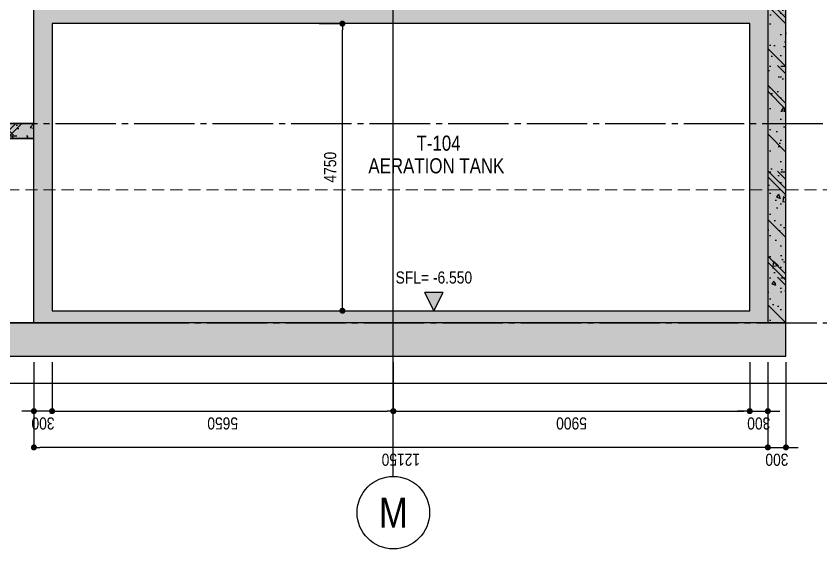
# Model space of a CAD drawing. Header units: millimetres. Extents: x -3021235 to -2791292, y 574414 to 656108.
# Drawn here: x -2862235 to -2848912, y 574414 to 583230 of the extents above; entities that cross this region are included whole.
import ezdxf
from ezdxf.enums import TextEntityAlignment as Align
from ezdxf.xclip import XClip

# ---------------------------------------------------------------- set-up
doc = ezdxf.new("R2010")
doc.units = ezdxf.units.MM
doc.header["$LTSCALE"] = 100
doc.header["$MEASUREMENT"] = 0
for name, pattern in [('Grid level_tw b$0$Center101', [13, 10, -1, 1, -1]), ('Grid level_tw b$0$Hidden21', [3, 2, -1]), ('Grid Line 200$0$Center101', [13, 10, -1, 1, -1])]:
    doc.linetypes.add(name, pattern=pattern)
doc.layers.get('0').update_dxf_attribs({"lineweight": 9})
doc.layers.get('Defpoints').update_dxf_attribs({"color": 254, "lineweight": 0})
for name, color, linetype in [('Concrete Hatch', 218, 'Continuous'), ('Concrete Line', 6, 'Continuous'), ('Concrete Solid', 216, 'Continuous'), ('Dim 100', 14, 'Continuous'), ('DURIANE', 3, 'Continuous'), ('Grid level_tw b$0$Basement Grid Line', 250, 'Grid level_tw b$0$Center101'), ('Grid Line 200$0$Grid Line', 251, 'Grid Line 200$0$Center101'), ('Ky hieu Truc', 1, 'Continuous'), ('Level', 94, 'Continuous'), ('Net cat Betong', 6, 'Continuous')]:
    doc.layers.add(name, color=color, linetype=linetype)
doc.layers.add('Ghi chu ban ve', color=3, linetype='Continuous', lineweight=20)
doc.layers.add('Grid level_tw b$0$Basement CH', color=252, linetype='Grid level_tw b$0$Hidden21', lineweight=9)
doc.styles.add('Chi Tiet Ramp DD$0$VNI-HelveC', font='VHELVCN_0.TTF')
doc.styles.add('Grid Line 200$0$VNI-HelveCB', font='VHELVCB_0.TTF')
doc.styles.add('VNI-H', font='VHELVEN_0.TTF', dxfattribs={"width": 0.92, "height": 270})
doc.styles.add('VNI-HelveC', font='VHELVCN_0.TTF')
doc.dimstyles.new('DIM 100', dxfattribs={"dimscale": 100, "dimtxt": 2, "dimasz": 1, "dimexe": 0, "dimexo": 1, "dimgap": 1, "dimtad": 1, "dimdec": 0, "dimzin": 12, "dimdsep": 46, "dimtxsty": 'Chi Tiet Ramp DD$0$VNI-HelveC', "dimblk": 'Chi Tiet Ramp DD$0$_Dot', "dimcen": 1, "dimclrd": 256, "dimclre": 256, "dimclrt": 3, "dimadec": 0, "dimazin": 0, "dimtfac": 1, "dimtdec": 0, "dimtix": 1, "dimtmove": 2, "dimatfit": 3, "dimldrblk": 'Chi Tiet Ramp DD$0$HTT Arrow 30', "dimfxl": 0, "dimtolj": 1, "dimtzin": 0, "dimarcsym": 0})

# ---------------------------------------------------------------- blocks, each defined once
blk = doc.blocks.new('Grid level_tw b')
at = {"layer": 'Grid level_tw b$0$Basement CH'}
blk.add_line((-48392.10243123888, -4549.999999999982), (127204.581540275, -4549.999999999993), dxfattribs=at)
at = {"layer": 'Grid level_tw b$0$Basement Grid Line'}
for p, q in [((-48392.10243123888, -3449.999999999982), (127204.581540275, -3449.999999999993)), ((-48487.32671347355, -6749.999999999982), (127204.581540275, -6749.999999999993))]:
    blk.add_line(p, q, dxfattribs=at)
blk = doc.blocks.new('*U1120')
at = {"layer": 'Concrete Hatch'}
h = blk.add_hatch(dxfattribs=at)
h.set_pattern_fill('CONCRETE', color=256, scale=100, style=0, pattern_type=2)
h.set_pattern_definition([(45, (13650, -499.9999999999998), (-353.5533905932737, 353.5533905932738), []), (45, (13650, -399.9999999999998), (-707.1067811865474, 707.1067811865476), []), (49.99999999999999, (13650, -499.9999999999998), (717.2601826007534, -62.75213498259511), [75, -825]), (355, (13650, -499.9999999999998), (-138.751333613, 752.1921337000118), [60, -660]), (100.4514, (13709.77168, -505.2293399999998), (578.5093817140216, 689.4395420609536), [63.74019000000001, -701.142112]), (46.18420000000002, (13650, -299.9999999999998), (1067.241048625644, -165.5190143290181), [112.5, -1237.499999999999]), (96.6356, (13738.936745, -313.7933069999998), (934.6627055487033, 974.1178709004417), [95.610288, -1051.713]), (351.1842, (13650, -299.9999999999998), (934.6619451336272, 974.1186009253246), [90, -990]), (21, (13750, -349.9999999999998), (596.9070521184617, -402.6188906653388), [75, -825]), (326.0000000000001, (13750, -349.9999999999998), (243.3153319215817, 725.150045046853), [60, -660]), (71.4514, (13799.742233, -383.5516059999998), (840.22262858149, 322.5304967099524), [63.74019000000001, -701.142112]), (37.50000000000001, (13650, -499.9999999999998), (12.15985531729067, 332.8938538313115), [0, -652, 0, -670, 0, -662.5]), (7.499999999999999, (13650, -499.9999999999998), (263.0695374421486, 394.4117118823602), [0, -382, 0, -637, 0, -252.5]), (327.5, (13427, -499.9999999999998), (533.8224361724091, -22.5548717343798), [0, -250, 0, -780, 0, -1035]), (317.5, (13327, -499.9999999999998), (583.1861693423863, 100.1049823323176), [0, -325, 0, -518, 0, -735]), (0, (14000, -149.9999999999998), (0, 1750), [175, -1575]), (0, (14525, 200.0000000000002), (0, 1750), [175, -1575]), (0, (14175, 900), (0, 1750), [175, -700, 175, -700]), (90, (14000, -149.9999999999998), (-1750, 1.071565949253934e-13), [175, -1575]), (90, (14175, 900), (-1750, 1.071565949253934e-13), [175, -1575]), (90, (14700, 200.0000000000002), (-1750, 1.071565949253934e-13), [175, -1575]), (90, (15050, 725), (-1750, 1.071565949253934e-13), [175, -1575]), (135, (14175, -149.9999999999998), (-1750.03271489421, 1.77635683940025e-13), [247.52, -2227.4]), (135, (14350, 900), (-1750.03271489421, 1.77635683940025e-13), [247.52, -2227.4]), (45, (14525, 200.0000000000002), (1.77635683940025e-13, 1750.03271489421), [247.52, -494.97, 247.52, -1484.91]), (0, (13300, -499.9999999999998), (175, 175), [-350, 0])])
h.paths.add_polyline_path([(-150, 50), (-150, -499.9999999999998), (13850, -499.9999999999999), (13850, 50)])
at = {"layer": 'Concrete Solid'}
blk.add_hatch(color=256, dxfattribs=at).paths.add_polyline_path([(-150, 50), (-150, -499.9999999999998), (13850, -499.9999999999999), (13850, 50)])
at = {"layer": 'Concrete Line'}
blk.add_lwpolyline([(-150, 50), (-150, -499.9999999999998), (13850, -499.9999999999999), (13850, 50)], close=True, dxfattribs=at)
blk = doc.blocks.new('Chi Tiet Ramp DD$0$_Dot')
at = {"color": 0, "linetype": 'ByBlock', "lineweight": -2}
blk.add_line((-0.5, 0), (-1, 0), dxfattribs=at)
at = {"color": 0, "linetype": 'ByBlock', "const_width": 0.5}
blk.add_lwpolyline([(-0.25, 0, 1), (0.25, 0, 1)], format="xyb", close=True, dxfattribs=at)
blk = doc.blocks.new('*D1125')
at = {"layer": 'Defpoints', "color": 0, "transparency": 16777216}
for p in [(-2857318.374514631, 583104.8953730979), (-2856832.864943498, 583104.8953730979), (-2857318.374514569, 578354.895372225)]:
    blk.add_point(p, dxfattribs=at)
at = {"layer": 'Dim 100', "lineweight": -2, "transparency": 16777216}
for p, q in [((-2857218.374514631, 583104.8953730979), (-2856832.864943498, 583104.8953730979)), ((-2856832.864943498, 578454.895372225), (-2856832.864943498, 583004.8953730979)), ((-2857218.374514569, 578354.895372225), (-2856832.864943498, 578354.895372225))]:
    blk.add_line(p, q, dxfattribs=at)
at = {"layer": 'Dim 100', "lineweight": -2, "transparency": 16777216, "xscale": 100, "yscale": 100, "zscale": 100}
for p, rotation in [((-2856832.864943498, 583104.8953730979), 90), ((-2856832.864943498, 578354.895372225), 270)]:
    blk.add_blockref('Chi Tiet Ramp DD$0$_Dot', p, dxfattribs=dict(at, rotation=rotation))
at = {"layer": 'Dim 100', "color": 3, "transparency": 16777216, "insert": (-2857034.998276832, 580729.8953726614), "char_height": 200, "attachment_point": 5, "rotation": 90.00000000000001, "style": 'Chi Tiet Ramp DD$0$VNI-HelveC'}
blk.add_mtext('\\A1;4750', dxfattribs=at)
blk = doc.blocks.new('Chi Tiet Ramp DD$0$HTT Arrow 30')
blk.add_hatch(color=256).paths.add_polyline_path([(-2.5, 0.3750000000000002), (-2.5, -0.3749999999999998), (0, 0)])
at = {"color": 0, "linetype": 'ByBlock', "lineweight": -2}
for p, q in [((0, 0), (-2.5, 0.3750000000000002)), ((-2.5, -0.3749999999999998), (-2.5, 0.3750000000000002)), ((0, 0), (-2.5, -0.3749999999999998))]:
    blk.add_line(p, q, dxfattribs=at)
blk = doc.blocks.new('*D1127')
at = {"layer": 'Defpoints', "color": 0, "transparency": 16777216}
for p in [(-2861640.092882649, 577604.8953719675), (-2855990.092859805, 577604.8953719675), (-2855990.092859805, 576692.9448633554)]:
    blk.add_point(p, dxfattribs=at)
at = {"layer": 'Dim 100', "lineweight": -2, "transparency": 16777216}
for p, q in [((-2861640.092882649, 577504.8953719682), (-2861640.092882649, 576692.9448633561)), ((-2855990.092859805, 577504.8953719682), (-2855990.092859805, 576692.9448633561)), ((-2861540.092882649, 576692.9448633561), (-2856090.092859805, 576692.9448633561))]:
    blk.add_line(p, q, dxfattribs=at)
at = {"layer": 'Dim 100', "lineweight": -2, "transparency": 16777216, "xscale": 100, "yscale": 100, "zscale": 100, "rotation": 180}
blk.add_blockref('Chi Tiet Ramp DD$0$_Dot', (-2861640.092882649, 576692.9448633561), dxfattribs=at)
at = {"layer": 'Dim 100', "lineweight": -2, "transparency": 16777216, "xscale": 100, "yscale": 100, "zscale": 100}
blk.add_blockref('Chi Tiet Ramp DD$0$_Dot', (-2855990.092859805, 576692.9448633561), dxfattribs=at)
at = {"layer": 'Dim 100', "color": 3, "transparency": 16777216, "insert": (-2858815.092871226, 576490.8115300228), "char_height": 200, "attachment_point": 5, "rotation": 180, "style": 'Chi Tiet Ramp DD$0$VNI-HelveC'}
blk.add_mtext('\\A1;5650', dxfattribs=at)
blk = doc.blocks.new('*D1128')
at = {"layer": 'Defpoints', "color": 0, "transparency": 16777216}
for p in [(-2850090.092857138, 577604.8953719675), (-2849790.092859642, 577604.8953719675), (-2849790.092859642, 576692.9448633554)]:
    blk.add_point(p, dxfattribs=at)
at = {"layer": 'Dim 100', "lineweight": -2, "transparency": 16777216}
for p, q in [((-2850090.092857138, 577504.8953719682), (-2850090.092857138, 576692.9448633561)), ((-2849790.092859641, 577504.8953719682), (-2849790.092859641, 576692.9448633561)), ((-2850190.092857138, 576692.9448633561), (-2850290.092857138, 576692.9448633561)), ((-2850090.092857138, 576692.9448633561), (-2849790.092859641, 576692.9448633561)), ((-2849690.092859641, 576692.9448633561), (-2849590.092859641, 576692.9448633561))]:
    blk.add_line(p, q, dxfattribs=at)
at = {"layer": 'Dim 100', "lineweight": -2, "transparency": 16777216, "xscale": 100, "yscale": 100, "zscale": 100}
blk.add_blockref('Chi Tiet Ramp DD$0$_Dot', (-2850090.092857138, 576692.9448633561), dxfattribs=at)
at = {"layer": 'Dim 100', "lineweight": -2, "transparency": 16777216, "xscale": 100, "yscale": 100, "zscale": 100, "rotation": 180}
blk.add_blockref('Chi Tiet Ramp DD$0$_Dot', (-2849790.092859641, 576692.9448633561), dxfattribs=at)
at = {"layer": 'Dim 100', "color": 3, "transparency": 16777216, "insert": (-2849940.092858389, 576490.8115300228), "char_height": 200, "attachment_point": 5, "rotation": 180, "style": 'Chi Tiet Ramp DD$0$VNI-HelveC'}
blk.add_mtext('\\A1;300', dxfattribs=at)
blk = doc.blocks.new('*D1129')
at = {"layer": 'Defpoints', "color": 0, "transparency": 16777216}
for p in [(-2861940.092880026, 577604.8953719675), (-2849790.092859642, 577604.8953719675), (-2861940.092880026, 576092.9448633554)]:
    blk.add_point(p, dxfattribs=at)
at = {"layer": 'Dim 100', "lineweight": -2, "transparency": 16777216}
for p, q in [((-2861940.092880026, 577504.8953719682), (-2861940.092880026, 576092.9448633561)), ((-2849790.092859641, 577504.8953719682), (-2849790.092859641, 576092.9448633561)), ((-2849890.092859641, 576092.9448633561), (-2861840.092880026, 576092.9448633561))]:
    blk.add_line(p, q, dxfattribs=at)
at = {"layer": 'Dim 100', "lineweight": -2, "transparency": 16777216, "xscale": 100, "yscale": 100, "zscale": 100, "rotation": 180}
blk.add_blockref('Chi Tiet Ramp DD$0$_Dot', (-2861940.092880026, 576092.9448633561), dxfattribs=at)
at = {"layer": 'Dim 100', "lineweight": -2, "transparency": 16777216, "xscale": 100, "yscale": 100, "zscale": 100}
blk.add_blockref('Chi Tiet Ramp DD$0$_Dot', (-2849790.092859641, 576092.9448633561), dxfattribs=at)
at = {"layer": 'Dim 100', "color": 3, "transparency": 16777216, "insert": (-2855865.092869834, 575890.8115300228), "char_height": 200, "attachment_point": 5, "rotation": 180, "style": 'Chi Tiet Ramp DD$0$VNI-HelveC'}
blk.add_mtext('\\A1;12150', dxfattribs=at)
blk = doc.blocks.new('*D1130')
at = {"layer": 'Defpoints', "color": 0, "transparency": 16777216}
for p in [(-2861940.092880026, 577604.8953719675), (-2861640.092882649, 577604.8953719675), (-2861940.092880026, 576692.9448633554)]:
    blk.add_point(p, dxfattribs=at)
at = {"layer": 'Dim 100', "lineweight": -2, "transparency": 16777216}
for p, q in [((-2861940.092880026, 577504.8953719682), (-2861940.092880026, 576692.9448633561)), ((-2861640.092882649, 577504.8953719682), (-2861640.092882649, 576692.9448633561)), ((-2862040.092880026, 576692.9448633561), (-2862140.092880026, 576692.9448633561)), ((-2861640.092882649, 576692.9448633561), (-2861940.092880026, 576692.9448633561)), ((-2861540.092882649, 576692.9448633561), (-2861440.092882649, 576692.9448633561))]:
    blk.add_line(p, q, dxfattribs=at)
at = {"layer": 'Dim 100', "lineweight": -2, "transparency": 16777216, "xscale": 100, "yscale": 100, "zscale": 100}
blk.add_blockref('Chi Tiet Ramp DD$0$_Dot', (-2861940.092880026, 576692.9448633561), dxfattribs=at)
at = {"layer": 'Dim 100', "lineweight": -2, "transparency": 16777216, "xscale": 100, "yscale": 100, "zscale": 100, "rotation": 180}
blk.add_blockref('Chi Tiet Ramp DD$0$_Dot', (-2861640.092882649, 576692.9448633561), dxfattribs=at)
at = {"layer": 'Dim 100', "color": 3, "transparency": 16777216, "insert": (-2861790.092881337, 576490.8115300228), "char_height": 200, "attachment_point": 5, "rotation": 180, "style": 'Chi Tiet Ramp DD$0$VNI-HelveC'}
blk.add_mtext('\\A1;300', dxfattribs=at)
blk = doc.blocks.new('*U571')
at = {"layer": 'Concrete Hatch'}
h = blk.add_hatch(dxfattribs=at)
h.set_pattern_fill('CONCRETE', color=256, scale=100, style=0, pattern_type=2)
h.set_pattern_definition([(45, (-1500, -99.99999999999986), (-353.5533905932737, 353.5533905932738), []), (45, (-1500, 1.4210854715202e-13), (-707.1067811865474, 707.1067811865476), []), (49.99999999999999, (-1500, -99.99999999999986), (717.2601826007534, -62.75213498259511), [75, -825]), (355, (-1500, -99.99999999999986), (-138.751333613, 752.1921337000118), [60, -660]), (100.4514, (-1440.228320000002, -105.2293399999999), (578.5093817140216, 689.4395420609536), [63.74019000000001, -701.142112]), (46.18420000000001, (-1500, 100.0000000000001), (1067.241048625644, -165.5190143290181), [112.5, -1237.5]), (96.6356, (-1411.063255000001, 86.20669300000014), (934.6627055487033, 974.1178709004417), [95.610288, -1051.713]), (351.1842, (-1500, 100.0000000000001), (934.6619451336272, 974.1186009253246), [90, -990]), (21, (-1400, 50.00000000000014), (596.9070521184617, -402.6188906653388), [75, -825]), (326.0000000000001, (-1400, 50.00000000000014), (243.3153319215817, 725.150045046853), [60, -660]), (71.4514, (-1350.257767000003, 16.44839400000014), (840.22262858149, 322.5304967099524), [63.74019000000001, -701.142112]), (37.50000000000001, (-1500, -99.99999999999986), (12.15985531729067, 332.8938538313115), [0, -652, 0, -670, 0, -662.5]), (7.499999999999999, (-1500, -99.99999999999986), (263.0695374421486, 394.4117118823602), [0, -382, 0, -637, 0, -252.5]), (327.5, (-1723, -99.99999999999986), (533.8224361724091, -22.5548717343798), [0, -250, 0, -780, 0, -1035]), (317.5, (-1823, -99.99999999999986), (583.1861693423863, 100.1049823323176), [0, -325, 0, -518, 0, -735]), (0, (-1150, 250.0000000000001), (0, 1750), [175, -1575]), (0, (-625, 600.0000000000001), (0, 1750), [175, -1575]), (0, (-975, 1300), (0, 1750), [175, -700, 175, -700]), (90, (-1150, 250.0000000000001), (-1750, 1.071565949253934e-13), [175, -1575]), (90, (-975, 1300), (-1750, 1.071565949253934e-13), [175, -1575]), (90, (-450, 600.0000000000001), (-1750, 1.071565949253934e-13), [175, -1575]), (90, (-100, 1125), (-1750, 1.071565949253934e-13), [175, -1575]), (135, (-975, 250.0000000000001), (-1750.03271489421, 1.77635683940025e-13), [247.52, -2227.4]), (135, (-800, 1300), (-1750.03271489421, 1.77635683940025e-13), [247.52, -2227.4]), (45, (-625, 600.0000000000001), (1.77635683940025e-13, 1750.03271489421), [247.52, -494.97, 247.52, -1484.91]), (0, (-1850, -99.99999999999986), (175, 175), [-350, 0])])
h.paths.add_polyline_path([(-1500, 100), (-1500, -149.9999999999999), (50, -150), (50, 100)])
at = {"layer": 'Concrete Solid'}
blk.add_hatch(color=256, dxfattribs=at).paths.add_polyline_path([(-1500, 100), (-1500, -149.9999999999999), (50, -150), (50, 100)])
at = {"layer": 'Concrete Line'}
blk.add_lwpolyline([(-1500, 100), (-1500, -149.9999999999999), (50, -150), (50, 100)], close=True, dxfattribs=at)
blk = doc.blocks.new('*U1119')
at = {"layer": 'Concrete Hatch'}
h = blk.add_hatch(dxfattribs=at)
h.set_pattern_fill('CONCRETE', color=256, scale=100, style=0, pattern_type=2)
h.set_pattern_definition([(45, (-6300, -49.99999999999986), (-353.5533905932737, 353.5533905932738), []), (45, (-6300, 50.00000000000014), (-707.1067811865474, 707.1067811865476), []), (49.99999999999999, (-6300, -49.99999999999986), (717.2601826007534, -62.75213498259511), [75, -825]), (355, (-6300, -49.99999999999986), (-138.751333613, 752.1921337000118), [60, -660]), (100.4514, (-6240.22832, -55.22933999999986), (578.5093817140216, 689.4395420609536), [63.74019000000001, -701.142112]), (46.18420000000002, (-6300, 150.0000000000001), (1067.241048625644, -165.5190143290181), [112.5, -1237.499999999999]), (96.6356, (-6211.063255, 136.2066930000001), (934.6627055487033, 974.1178709004417), [95.610288, -1051.713]), (351.1842, (-6300, 150.0000000000001), (934.6619451336272, 974.1186009253246), [90, -990]), (21, (-6200, 100.0000000000001), (596.9070521184617, -402.6188906653388), [75, -825]), (326.0000000000001, (-6200, 100.0000000000001), (243.3153319215817, 725.150045046853), [60, -660]), (71.4514, (-6150.257767, 66.44839400000015), (840.22262858149, 322.5304967099524), [63.74019000000001, -701.142112]), (37.50000000000001, (-6300, -49.99999999999986), (12.15985531729067, 332.8938538313115), [0, -652, 0, -670, 0, -662.5]), (7.499999999999999, (-6300, -49.99999999999986), (263.0695374421486, 394.4117118823602), [0, -382, 0, -637, 0, -252.5]), (327.5, (-6523, -49.99999999999986), (533.8224361724091, -22.5548717343798), [0, -250, 0, -780, 0, -1035]), (317.5, (-6623, -49.99999999999986), (583.1861693423863, 100.1049823323176), [0, -325, 0, -518, 0, -735]), (0, (-5950, 300.0000000000001), (0, 1750), [175, -1575]), (0, (-5425, 650.0000000000001), (0, 1750), [175, -1575]), (0, (-5775, 1350), (0, 1750), [175, -700, 175, -700]), (90, (-5950, 300.0000000000001), (-1750, 1.071565949253934e-13), [175, -1575]), (90, (-5775, 1350), (-1750, 1.071565949253934e-13), [175, -1575]), (90, (-5250, 650.0000000000001), (-1750, 1.071565949253934e-13), [175, -1575]), (90, (-4900, 1175), (-1750, 1.071565949253934e-13), [175, -1575]), (135, (-5775, 300.0000000000001), (-1750.03271489421, 1.77635683940025e-13), [247.52, -2227.4]), (135, (-5600, 1350), (-1750.03271489421, 1.77635683940025e-13), [247.52, -2227.4]), (45, (-5425, 650.0000000000001), (1.77635683940025e-13, 1750.03271489421), [247.52, -494.97, 247.52, -1484.91]), (0, (-6650, -49.99999999999986), (175, 175), [-350, 0])])
h.paths.add_polyline_path([(-6300, 150), (-6300, -149.9999999999999), (50, -150), (50, 150)])
at = {"layer": 'Concrete Solid'}
blk.add_hatch(color=256, dxfattribs=at).paths.add_polyline_path([(-6300, 150), (-6300, -149.9999999999999), (50, -150), (50, 150)])
at = {"layer": 'Concrete Line'}
blk.add_lwpolyline([(-6300, 150), (-6300, -149.9999999999999), (50, -150), (50, 150)], close=True, dxfattribs=at)
blk = doc.blocks.new('*U574')
at = {"layer": 'Grid Line 200$0$Grid Line'}
blk.add_line((0, 0), (0, 131), dxfattribs=at)
at = {"layer": 'Ky hieu Truc', "lineweight": -2}
blk.add_line((0, -3), (0, 0), dxfattribs=at)
blk.add_circle((-3.673940397442059e-16, -9), 6, dxfattribs=at)
at = {"layer": 'Ky hieu Truc', "color": 3, "lineweight": -2, "style": 'Grid Line 200$0$VNI-HelveCB'}
blk.add_attdef('GRID', text='', height=5, dxfattribs=at).set_placement((-3.673940397442059e-16, -9), align=Align.MIDDLE)
blk = doc.blocks.new('*D1131')
at = {"layer": 'Defpoints', "color": 0, "transparency": 16777216}
for p in [(-2849790.092859642, 577604.8953719675), (-2849490.092859403, 577604.8953719675), (-2849490.092859403, 576092.9448633554)]:
    blk.add_point(p, dxfattribs=at)
at = {"layer": 'Dim 100', "lineweight": -2, "transparency": 16777216}
for p, q in [((-2849790.092859641, 577504.8953719682), (-2849790.092859641, 576092.9448633561)), ((-2849490.092859403, 577504.8953719682), (-2849490.092859403, 576092.9448633561)), ((-2849890.092859641, 576092.9448633561), (-2849990.092859641, 576092.9448633561)), ((-2849790.092859641, 576092.9448633561), (-2849490.092859403, 576092.9448633561)), ((-2849390.092859403, 576092.9448633561), (-2849290.092859403, 576092.9448633561))]:
    blk.add_line(p, q, dxfattribs=at)
at = {"layer": 'Dim 100', "lineweight": -2, "transparency": 16777216, "xscale": 100, "yscale": 100, "zscale": 100}
blk.add_blockref('Chi Tiet Ramp DD$0$_Dot', (-2849790.092859641, 576092.9448633561), dxfattribs=at)
at = {"layer": 'Dim 100', "lineweight": -2, "transparency": 16777216, "xscale": 100, "yscale": 100, "zscale": 100, "rotation": 180}
blk.add_blockref('Chi Tiet Ramp DD$0$_Dot', (-2849490.092859403, 576092.9448633561), dxfattribs=at)
at = {"layer": 'Dim 100', "color": 3, "transparency": 16777216, "insert": (-2849640.092859522, 575890.8115300228), "char_height": 200, "attachment_point": 5, "rotation": 180, "style": 'Chi Tiet Ramp DD$0$VNI-HelveC'}
blk.add_mtext('\\A1;300', dxfattribs=at)
blk = doc.blocks.new('Text ES3')
at = {"linetype": 'ByBlock', "lineweight": -2}
blk.add_hatch(color=0, dxfattribs=at).paths.add_polyline_path([(1.5, 3), (-1.5, 3), (0, -8.881784197001252e-16)])
at = {"color": 0, "linetype": 'ByBlock', "lineweight": -2}
for p, q in [((-1.5, 3), (1.5, 3)), ((-1.5, 3), (0, 0)), ((0, 0), (1.5, 3))]:
    blk.add_line(p, q, dxfattribs=at)
at = {"color": 0, "linetype": 'ByBlock', "lineweight": -2, "style": 'VNI-HelveC'}
for tag, p in [('TEXT1', (0, 12.5)), ('TEXT2', (0, 9)), ('TEXT3', (0, 5.5))]:
    blk.add_attdef(tag, text='', height=2, dxfattribs=at).set_placement(p, align=Align.MIDDLE_CENTER)
blk = doc.blocks.new('*D1132')
at = {"layer": 'Defpoints', "color": 0, "transparency": 16777216}
for p in [(-2855990.092859805, 577604.8953719675), (-2850090.092857138, 577604.8953719675), (-2850090.092857138, 576692.9448633554)]:
    blk.add_point(p, dxfattribs=at)
at = {"layer": 'Dim 100', "lineweight": -2, "transparency": 16777216}
for p, q in [((-2855990.092859805, 577504.8953719682), (-2855990.092859805, 576692.9448633561)), ((-2850090.092857138, 577504.8953719682), (-2850090.092857138, 576692.9448633561)), ((-2855890.092859805, 576692.9448633561), (-2850190.092857138, 576692.9448633561))]:
    blk.add_line(p, q, dxfattribs=at)
at = {"layer": 'Dim 100', "lineweight": -2, "transparency": 16777216, "xscale": 100, "yscale": 100, "zscale": 100, "rotation": 180}
blk.add_blockref('Chi Tiet Ramp DD$0$_Dot', (-2855990.092859805, 576692.9448633561), dxfattribs=at)
at = {"layer": 'Dim 100', "lineweight": -2, "transparency": 16777216, "xscale": 100, "yscale": 100, "zscale": 100}
blk.add_blockref('Chi Tiet Ramp DD$0$_Dot', (-2850090.092857138, 576692.9448633561), dxfattribs=at)
at = {"layer": 'Dim 100', "color": 3, "transparency": 16777216, "insert": (-2853040.092858471, 576490.8115300228), "char_height": 200, "attachment_point": 5, "rotation": 180, "style": 'Chi Tiet Ramp DD$0$VNI-HelveC'}
blk.add_mtext('\\A1;5900', dxfattribs=at)

msp = doc.modelspace()

# ---------------------------------------------------------------- hatches: boundary and pattern name
at = {"layer": 'Concrete Hatch'}
h = msp.add_hatch(dxfattribs=at)
h.set_pattern_fill('BTCT', color=256, scale=50, angle=-90, pattern_type=2)
h.set_pattern_definition([(45, (-2866799.656472842, 521291.4210365181), (-88.38834764831844, 88.38834764831844), []), (45, (-2866799.656472842, 521346.4210365181), (-88.38834764831844, 88.38834764831844), []), (49.99999999999999, (-2866799.656472842, 521291.4210365181), (358.6300913003767, -31.37606749129758), [37.5, -412.5]), (355, (-2866799.656472842, 521291.4210365181), (-69.37566680649998, 376.0960668500059), [30, -330]), (100.4514, (-2866769.770632842, 521288.8063665181), (289.2546908570108, 344.7197710304768), [31.870095, -350.5710559999999]), (46.1842, (-2866799.656472842, 521391.4210365181), (533.6205243128222, -82.75950716450907), [56.24999999999996, -618.7499999999993]), (96.63559999999994, (-2866755.188100342, 521384.5243830181), (467.3313527743517, 487.0589354502208), [47.805144, -525.8565]), (351.1842000000001, (-2866799.656472842, 521391.4210365181), (467.3309725668137, 487.0593004626622), [45, -495]), (20.99999999999996, (-2866749.656472842, 521366.4210365181), (298.4535260592309, -201.3094453326694), [37.5, -412.5]), (326.0000000000001, (-2866749.656472842, 521366.4210365181), (121.6576659607909, 362.5750225234265), [30, -330]), (71.45140000000002, (-2866724.785356342, 521349.6452335181), (420.111314290745, 161.2652483549762), [31.87009499999998, -350.5710559999997]), (37.50000000000001, (-2866799.656472842, 521291.4210365181), (6.079927658645344, 166.4469269156558), [0, -326, 0, -335, 0, -331.25]), (7.499999999999976, (-2866799.656472842, 521291.4210365181), (131.5347687210743, 197.2058559411801), [0, -191, 0, -318.5, 0, -126.25]), (327.5, (-2866911.156472842, 521291.4210365181), (266.9112180862045, -11.27743586718989), [0, -124.9999999999999, 0, -389.9999999999998, 0, -517.4999999999995]), (317.5, (-2866961.156472842, 521291.4210365181), (291.5930846711931, 50.05249116615884), [0, -162.5, 0, -259, 0, -367.5]), (360, (-2866624.656472842, 521466.4210365181), (5.35782974626967e-14, 875), [87.5, -787.5]), (360, (-2866362.156472842, 521641.4210365181), (5.35782974626967e-14, 875), [87.5, -787.5]), (360, (-2866537.156472842, 521991.4210365181), (5.35782974626967e-14, 875), [87.5, -350, 87.5, -350]), (90, (-2866624.656472842, 521466.4210365181), (-875, 1.071565949253934e-13), [87.5, -787.5]), (90, (-2866537.156472842, 521991.4210365181), (-875, 1.071565949253934e-13), [87.5, -787.5]), (90, (-2866274.656472842, 521641.4210365181), (-875, 1.071565949253934e-13), [87.5, -787.5]), (90, (-2866099.656472842, 521903.9210365181), (-875, 1.071565949253934e-13), [87.5, -787.5]), (135, (-2866537.156472842, 521466.4210365181), (-875.016357447105, 1.423971410374712e-13), [123.76, -1113.7]), (135, (-2866449.656472842, 521991.4210365181), (-875.016357447105, 1.423971410374712e-13), [123.76, -1113.7]), (45, (-2866362.156472842, 521641.4210365181), (5.357929906745867e-14, 875.0163574471051), [123.76, -247.485, 123.76, -742.455]), (360, (-2866974.656472842, 521291.4210365181), (87.5, 87.5), [-175, 0])])
h.paths.add_polyline_path([(-2861940.092877376, 583354.8953720885), (-2861940.092880026, 578352.2465825807), (-2861940.092880261, 578154.8953719672), (-2849790.092859641, 578154.8953719672), (-2849790.092859641, 583354.8953664344)])
h.paths.add_polyline_path([(-2850090.092856352, 583104.8953671207), (-2850090.092857137, 578354.8953848612), (-2861640.092882767, 578354.8953848612), (-2861640.092882767, 583104.8953739939)], flags=16)

# ---------------------------------------------------------------- linework, layer by layer
at = {"layer": 'Concrete Line'}
for p, q in [((-2861940.092880187, 581454.8953719866), (-2862485.787156768, 581454.895372995)), ((-2861940.092880544, 581204.895372225), (-2862485.787156768, 581204.8953731913))]:
    msp.add_line(p, q, dxfattribs=at)
msp.add_lwpolyline([(-2861940.092880264, 578152.2465823423), (-2861940.092880026, 578352.2465825807), (-2861940.092880026, 578352.2465825807), (-2861940.092877376, 583354.8953720885), (-2849790.092857412, 583354.8953664344), (-2849790.092866225, 578354.8953719866), (-2849790.092867894, 578354.8953719866)], dxfattribs=at)
msp.add_lwpolyline([(-2850090.092856352, 583104.8953671207), (-2861640.092882767, 583104.8953739939), (-2861640.092882767, 578354.8953848612), (-2850090.092857137, 578354.8953848612)], close=True, dxfattribs=at)
at = {"layer": 'DURIANE', "color": 7}
for p, q in [((-2861940.092880026, 578352.2465823423), (-2861940.092873111, 578352.2465821039)), ((-2862090.092878833, 578154.8953862917), (-2859590.092883602, 578154.8953850996)), ((-2859590.092885986, 578154.8953848612), (-2859890.092885748, 578154.8953848612)), ((-2849490.092859402, 578154.8953719866), (-2859590.092885986, 578154.8953848612))]:
    msp.add_line(p, q, dxfattribs=at)

# ---------------------------------------------------------------- block references
at = {"rotation": 270}
msp.add_blockref('*U1119', (-2849640.092859641, 578204.895372369), dxfattribs=at)
msp.add_blockref('*U571', (-2861990.092880187, 581354.8953719866))
at = {"layer": 'Dim 100'}
ref = msp.add_blockref('Grid level_tw b', (-2815789.905228721, 584904.8953719866), dxfattribs=at)
XClip(ref).set_block_clipping_path([(-48754.29189209305, -7749.999999999978), (-27951.02103835449, 1728.315570317718)])
at = {"layer": 'Ky hieu Truc', "xscale": 100, "yscale": 100, "zscale": 100}
msp.add_blockref('*U574', (-2855990.092859804, 575913.5015922048), dxfattribs=at).add_auto_attribs({'GRID': 'M'})
at = {"layer": 'Level'}
ref = msp.add_blockref('Text ES3', (-2855318.681691629, 578354.8953866808), dxfattribs=dict(at, xscale=-100, yscale=100, zscale=99.99999999999999, rotation=359.9999999985955))
ref.add_attrib('TEXT3', 'SFL= -6.550', dxfattribs={"layer": '0', "color": 0, "linetype": 'ByBlock', "lineweight": -2, "height": 200, "style": 'VNI-HelveC'}).set_placement((-2855319.215026838, 578904.8953752368), align=Align.MIDDLE_CENTER)
at = {"layer": 'Net cat Betong'}
msp.add_blockref('*U1120', (-2863340.092859402, 578104.8953719672), dxfattribs=at)

# ---------------------------------------------------------------- texts
at = {"layer": 'Ghi chu ban ve', "style": 'VNI-H', "width": 0.8}
for s, p in [('T-104', (-2855606.472094548, 581002.2126459724, -263.6521795377833)), ('AERATION TANK', (-2856402.928367939, 580628.1593951941))]:
    msp.add_text(s, height=250, dxfattribs=at).set_placement(p)

# ---------------------------------------------------------------- dimensions: what is measured, and where the dimension line sits
at = {"layer": 'Dim 100'}
dim = msp.add_linear_dim(base=(-2856832.864943498, 583104.8953730979), p1=(-2857318.374514569, 578354.895372225), p2=(-2857318.374514631, 583104.8953730979), angle=270, dimstyle='DIM 100', dxfattribs=at)
dim.commit()
dim.dimension.update_dxf_attribs({"geometry": '*D1125', "text_midpoint": (-2857034.998276832, 580729.8953726614)})
for base, p1, p2, picture, middle in [((-2861940.092880026, 576692.9448633554), (-2861640.092882648, 577604.8953719672), (-2861940.092880026, 577604.8953719672), '*D1130', (-2861790.092881337, 576490.8115300228)), ((-2861940.092880026, 576092.9448633554), (-2849790.092859641, 577604.8953719672), (-2861940.092880026, 577604.8953719672), '*D1129', (-2855865.092869834, 575890.8115300228)), ((-2855990.092859805, 576692.9448633554), (-2861640.092882648, 577604.8953719672), (-2855990.092859804, 577604.8953719672), '*D1127', (-2858815.092871226, 576490.8115300228)), ((-2850090.092857138, 576692.9448633554), (-2855990.092859804, 577604.8953719672), (-2850090.092857137, 577604.8953719672), '*D1132', (-2853040.092858471, 576490.8115300228)), ((-2849790.092859642, 576692.9448633554), (-2850090.092857137, 577604.8953719672), (-2849790.092859641, 577604.8953719672), '*D1128', (-2849940.092858389, 576490.8115300226)), ((-2849490.092859403, 576092.9448633554), (-2849790.092859641, 577604.8953719672), (-2849490.092859402, 577604.8953719672), '*D1131', (-2849640.092859522, 575890.8115300226))]:
    dim = msp.add_linear_dim(base=base, p1=p1, p2=p2, dimstyle='DIM 100', dxfattribs=at)
    dim.commit()
    dim.dimension.update_dxf_attribs({"geometry": picture, "text_midpoint": middle})

doc.saveas('drawing.dxf')
